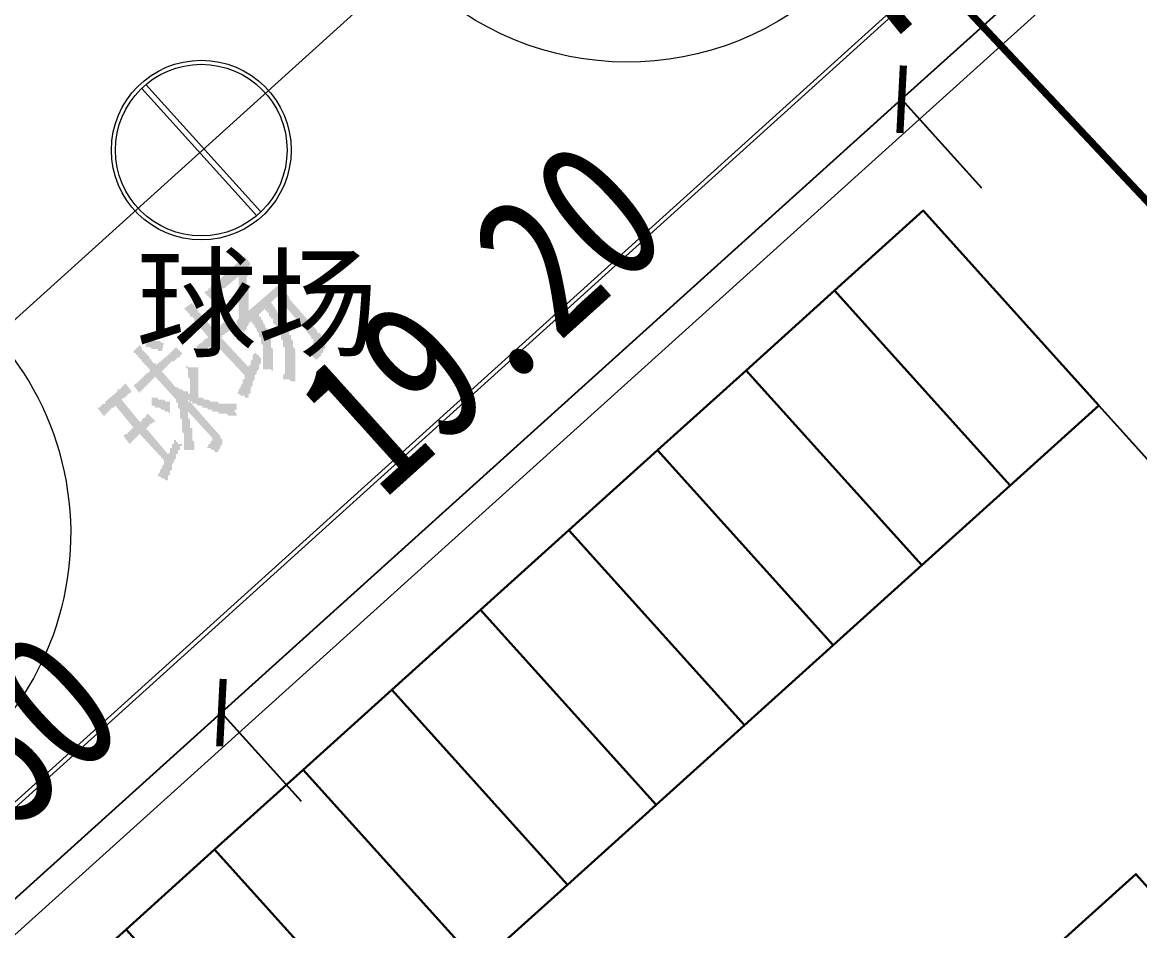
# Model space of a CAD drawing. Header units: millimetres. Extents: x 827 to 546581, y 88 to 2717140.
# Drawn here: x 545300.54 to 545323.97, y 2716770.44 to 2716789.48 of the extents above; entities that cross this region are included whole.
import ezdxf

# ---------------------------------------------------------------- set-up
doc = ezdxf.new("R2010")
doc.units = ezdxf.units.MM
doc.header["$MEASUREMENT"] = 0
doc.header["$PDMODE"] = 35
doc.header["$PDSIZE"] = 0.4
doc.linetypes.add('CONTINOUS', pattern=[0])
doc.linetypes.add('X5', pattern=[3, 2, -1])
doc.layers.get('0').update_dxf_attribs({"linetype": 'CONTINUOUS'})
doc.layers.get('Defpoints').update_dxf_attribs({"linetype": 'CONTINUOUS'})
for name, color, linetype in [('0-道路', 4, 'CONTINUOUS'), ('PDF_PUB_TEXT', 7, 'CONTINUOUS'), ('PDF_体育设施', 7, 'CONTINUOUS'), ('PUB_DIM', 3, 'CONTINUOUS'), ('PUB_TEXT', 7, 'CONTINUOUS')]:
    doc.layers.add(name, color=color, linetype=linetype)
doc.layers.add('00地块边界', color=212, linetype='CONTINOUS', lineweight=25)
doc.layers.add('TC', color=7, linetype='CONTINUOUS', lineweight=30)
doc.styles.add('-宋体_T3_T3', font='', dxfattribs={"width": 0.8})
doc.styles.add('宋体', font='')
doc.styles.get('-宋体_T3_T3').set_extended_font_data('SimSun')
doc.styles.get('宋体').set_extended_font_data('SimSun')
doc.dimstyles.new('_TCH_ARCH&&1', dxfattribs={"dimtxt": 3.037975, "dimasz": 1, "dimexe": 2.5, "dimexo": 3, "dimgap": 1, "dimtad": 1, "dimzin": 0, "dimdsep": 46, "dimtxsty": '-宋体_T3_T3', "dimblk": 'ARCHTICK', "dimcen": 0.09, "dimclrt": 7, "dimazin": 2, "dimtfac": 1, "dimtix": 1, "dimtmove": 2, "dimatfit": 3, "dimfxl": 1, "dimtolj": 1, "dimtzin": 0, "dimarcsym": 0})

# ---------------------------------------------------------------- blocks, each defined once
blk = doc.blocks.new('_ArchTick')
at = {"color": 0, "linetype": 'ByBlock', "const_width": 0.15}
blk.add_lwpolyline([(-0.5, -0.5), (0.5, 0.5)], dxfattribs=at)
blk = doc.blocks.new('*D344')
at = {"layer": 'Defpoints', "color": 0, "transparency": 16777216}
for p in [(545322.295, 2716795.033), (545324.371, 2716792.73), (545316.903, 2716790.173)]:
    blk.add_point(p, dxfattribs=at)
at = {"layer": 'PUB_DIM', "color": 0, "lineweight": -2, "transparency": 16777216}
for p, q in [((545324.371, 2716792.73), (545325.114, 2716793.4)), ((545324.304, 2716792.805), (545326.045, 2716790.873)), ((545318.979, 2716787.869), (545324.371, 2716792.73)), ((545318.912, 2716787.944), (545320.653, 2716786.013)), ((545318.979, 2716787.869), (545318.236, 2716787.2))]:
    blk.add_line(p, q, dxfattribs=at)
for p, rotation in [((545324.371, 2716792.73), 222.0320789532951), ((545318.979, 2716787.869), 42.03207895329508)]:
    blk.add_blockref('_ArchTick', p, dxfattribs=dict(at, rotation=rotation))
at = {"layer": 'PUB_DIM', "color": 7, "transparency": 16777216, "insert": (545319.989, 2716792.171), "char_height": 3.038, "attachment_point": 5, "rotation": 42.0321, "style": '-宋体_T3_T3'}
blk.add_mtext('\\A1;7.26', dxfattribs=at)
blk = doc.blocks.new('cw')
at = {"layer": 'TC'}
blk.add_lwpolyline([(0, -5.5), (2.5, -5.5), (2.5, 0), (0, 0)], close=True, dxfattribs=at)
blk = doc.blocks.new('*U404')
at = {"layer": 'TC', "rotation": 132.032068387848}
blk.add_blockref('cw', (-1.206, -2.77), dxfattribs=at)
blk = doc.blocks.new('*U405')
at = {"layer": '0-道路', "color": 0, "linetype": 'ByBlock', "lineweight": -2, "transparency": 16777216}
for p in [(-15.065, 16.712), (-13.391, 14.855), (-11.717, 12.998), (-10.043, 11.142), (-8.369, 9.285), (-6.695, 7.428), (-5.022, 5.571), (-3.348, 3.714), (-1.674, 1.857), (0, 0)]:
    blk.add_blockref('*U404', p, dxfattribs=at)
blk = doc.blocks.new('*U432')
at = {"layer": 'TC', "rotation": 132.032068387848}
blk.add_blockref('cw', (-1.206, -2.77), dxfattribs=at)
blk = doc.blocks.new('*U433')
at = {"layer": '0-道路', "color": 0, "linetype": 'ByBlock', "lineweight": -2, "transparency": 16777216}
for p in [(-10.043, 11.142), (-8.369, 9.285), (-6.695, 7.428), (-5.022, 5.571), (-3.348, 3.714), (-1.674, 1.857), (0, 0)]:
    blk.add_blockref('*U432', p, dxfattribs=at)

msp = doc.modelspace()

# ---------------------------------------------------------------- hatches: boundary and pattern name
at = {"linetype": 'Continuous'}
h = msp.add_hatch(dxfattribs=at)
h.set_pattern_fill('ANSI31', color=252, scale=2, angle=50, style=0)
h.set_pattern_definition([(95, (0, 0), (-3.1629181664, -0.2767194832), [])])
edge = h.paths.add_edge_path()
edge.add_arc((545178.354, 2716562.7), 8.996, 42.3744, 75.24)
edge.add_line((545180.646, 2716571.4), (545252.497, 2716636.557))
edge.add_line((545252.497, 2716636.557), (545073.778, 2716474.546))
edge.add_line((545073.778, 2716474.546), (545084.575, 2716462.329))
edge.add_line((545084.575, 2716462.329), (545091.09, 2716455.458))
edge.add_line((545091.09, 2716455.458), (545200.77, 2716553.544))
edge.add_line((545200.77, 2716553.544), (545198.565, 2716555.676))
edge.add_line((545198.565, 2716555.676), (545185, 2716568.763))
edge = h.paths.add_edge_path()
edge.add_line((545313.878, 2716819.145), (545306.413, 2716812.416))
edge.add_line((545306.413, 2716812.416), (545306.72, 2716811.999))
edge.add_arc((545340.565, 2716836.868), 42, 216.3081, 223.2234)
edge.add_line((545309.96, 2716808.105), (545366.146, 2716748.321))
edge.add_line((545366.146, 2716748.321), (545358.755, 2716740.594))
edge.add_line((545358.755, 2716740.594), (545197.862, 2716587.034))
edge.add_arc((545206.433, 2716589.324), 8.872, 194.9594, 222.8028)
edge.add_line((545199.924, 2716583.296), (545215.944, 2716567.801))
edge.add_line((545215.944, 2716567.801), (545376.082, 2716720.455))
edge.add_arc((545360.902, 2716736.379), 22, 313.6294, 403.2234)
edge.add_line((545376.933, 2716751.446), (545317.247, 2716814.953))
edge.add_arc((545340.565, 2716836.868), 32, 216.3081, 223.2234, ccw=False)
edge.add_line((545314.778, 2716817.92), (545313.878, 2716819.145))
edge = h.paths.add_edge_path()
edge.add_line((545303.8, 2716831.607), (545304.354, 2716832.107))
edge.add_line((545304.354, 2716832.107), (545291.763, 2716849.243))
edge.add_arc((545282.092, 2716842.137), 12, 36.3081, 43.2234)
edge.add_line((545290.837, 2716850.355), (545278.651, 2716863.321))
edge.add_arc((545003.599, 2716604.818), 377.462, 43.22335, 43.5383)
edge.add_arc((545291.725, 2716878.605), 20, 187.0494, 223.5383, ccw=False)
edge.add_line((545271.876, 2716876.151), (545267.793, 2716892.289))
edge.add_line((545267.793, 2716892.289), (545261.227, 2716898.226))
edge.add_arc((545003.599, 2716604.818), 390.462, 48.71502, 55.35974)
edge.add_line((545225.546, 2716926.066), (545219.121, 2716930.053))
edge.add_line((545219.121, 2716930.053), (545216.264, 2716931.69))
edge.add_line((545216.264, 2716931.69), (545213.507, 2716933.806))
edge.add_line((545213.507, 2716933.806), (545211.45, 2716935.361))
edge.add_arc((545003.599, 2716604.818), 390.462, 57.83763, 61.12003)
edge.add_line((545192.183, 2716946.72), (545182.309, 2716950.352))
edge.add_line((545182.309, 2716950.352), (545165.281, 2716959.467))
edge.add_line((545165.281, 2716959.467), (545164.297, 2716960.025))
edge.add_line((545164.297, 2716960.025), (545155.514, 2716953.63))
edge.add_arc((545003.596, 2716604.816), 380.46, 47.49218, 66.46561, ccw=False)
edge.add_line((545260.67, 2716885.286), (545261.951, 2716874.924))
edge.add_arc((545291.725, 2716878.605), 30, 187.0494, 223.5383)
edge.add_arc((545003.599, 2716604.818), 367.462, 43.22335, 43.5383, ccw=False)
edge.add_line((545271.365, 2716856.472), (545283.55, 2716843.507))
edge.add_arc((545282.092, 2716842.137), 2, 36.3081, 43.2234, ccw=False)
edge.add_line((545283.704, 2716843.321), (545294.533, 2716828.583))
edge.add_arc((545295.765, 2716840.52), 12, 264.109, 312.0321)
h = msp.add_hatch(dxfattribs=at)
h.set_pattern_fill('水', color=252, scale=2, style=0)
h.set_pattern_definition([(0, (0, 0), (4, 4), [1.6, -6.4]), (45, (3.2, 0.8), (9e-16, 8), [2.262736, -3.394112, 2.262744, -3.394116496]), (135, (6.4, 0.8), (-8, 9e-16), [2.262736, -3.394112, 2.262744, -3.394116496]), (26.5650512, (1.6, 0), (7.999999998, 7e-09), [1.7888, -16.099743816]), (26.5650512, (5.6, 4), (7.999999998, 7e-09), [1.7888, -16.099743816]), (333.4349488, (6.4, 0.8), (7.999999998, -7e-09), [1.7888, -16.099743816]), (333.4349488, (2.4, 4.8), (7.999999998, -7e-09), [1.7888, -16.099743816])])
h.paths.add_polyline_path([(545200.77, 2716553.544), (545091.09, 2716455.458), (545095.221, 2716451.102), (545205.094, 2716549.362)])
edge = h.paths.add_edge_path()
edge.add_line((545304.354, 2716832.107), (545308.833, 2716836.144))
edge.add_line((545308.833, 2716836.144), (545296.598, 2716852.795))
edge.add_arc((545282.092, 2716842.137), 18, 36.3081, 43.2234)
edge.add_line((545295.209, 2716854.464), (545283.024, 2716867.43))
edge.add_arc((545003.599, 2716604.818), 383.462, 43.22335, 43.5383)
edge.add_arc((545291.725, 2716878.605), 14, 185.6514, 223.5383, ccw=False)
edge.add_line((545277.793, 2716877.227), (545275.915, 2716884.647))
edge.add_arc((545003.599, 2716604.818), 390.462, 45.77953, 47.03952)
edge.add_line((545269.696, 2716890.567), (545267.793, 2716892.289))
edge.add_line((545267.793, 2716892.289), (545271.876, 2716876.151))
edge.add_arc((545291.725, 2716878.605), 20, 187.0494, 223.5383)
edge.add_arc((545003.599, 2716604.818), 377.462, 43.22335, 43.5383, ccw=False)
edge.add_line((545278.651, 2716863.321), (545291.333, 2716849.827))
edge.add_line((545291.333, 2716849.827), (545304.354, 2716832.107))
edge = h.paths.add_edge_path()
edge.add_line((545318.357, 2716823.182), (545313.878, 2716819.145))
edge.add_line((545313.878, 2716819.145), (545314.778, 2716817.92))
edge.add_arc((545340.565, 2716836.868), 32, 216.3081, 223.2234)
edge.add_line((545317.247, 2716814.953), (545376.933, 2716751.446))
edge.add_arc((545360.902, 2716736.379), 22, -46.3706, 43.2234, ccw=False)
edge.add_line((545376.082, 2716720.455), (545215.944, 2716567.801))
edge.add_line((545215.944, 2716567.801), (545220.261, 2716563.627))
edge.add_line((545220.261, 2716563.627), (545380.222, 2716716.112))
edge.add_arc((545360.902, 2716736.379), 28, 313.6294, 403.2234)
edge.add_line((545381.305, 2716755.555), (545321.619, 2716819.062))
edge.add_arc((545340.565, 2716836.868), 26, 216.3081, 223.2234, ccw=False)
edge.add_line((545319.613, 2716821.473), (545318.357, 2716823.182))
h = msp.add_hatch(dxfattribs=at)
h.set_pattern_fill('ANSI31', color=252, scale=2, angle=50, style=0)
h.set_pattern_definition([(95, (542674, 2716314), (-3.162918, -0.2767195), [])])
edge = h.paths.add_edge_path()
edge.add_line((545206.417, 2716548.082), (545205.107, 2716549.35))
edge.add_line((545205.107, 2716549.35), (545095.221, 2716451.102))
edge.add_line((545095.221, 2716451.102), (545097.974, 2716448.198))
edge.add_line((545097.974, 2716448.198), (545100.404, 2716445.636))
edge.add_arc((544376.492, 2717313.312), 1130.005, 309.838612, 310.567105)
edge.add_line((545111.377, 2716454.91), (545135.954, 2716476.575))
edge.add_line((545135.954, 2716476.575), (545154.761, 2716494.051))
edge.add_line((545154.761, 2716494.051), (545208.583, 2716542.932))
edge.add_line((545208.583, 2716542.932), (545206.89, 2716547.618))
edge.add_line((545206.89, 2716547.618), (545206.417, 2716548.082))
edge = h.paths.add_edge_path()
edge.add_line((545318.955, 2716823.721), (545318.357, 2716823.182))
edge.add_line((545318.357, 2716823.182), (545319.613, 2716821.473))
edge.add_arc((545340.565, 2716836.868), 26, 216.3081, 223.2234)
edge.add_line((545321.619, 2716819.062), (545381.305, 2716755.555))
edge.add_arc((545360.902, 2716736.379), 28, -46.3706, 43.2234, ccw=False)
edge.add_line((545380.222, 2716716.112), (545220.261, 2716563.627))
edge.add_arc((545229.259, 2716570.202), 11.145, 216.1579, 256.1207)
edge.add_line((545226.586, 2716559.383), (545291.618, 2716618.807))
edge.add_line((545291.618, 2716618.807), (545319.243, 2716648.79))
edge.add_line((545319.243, 2716648.79), (545393.065, 2716716.246))
edge.add_line((545393.065, 2716716.246), (545394.419, 2716751.823))
edge.add_line((545394.419, 2716751.823), (545325.934, 2716824.692))
edge.add_line((545325.934, 2716824.692), (545324.562, 2716826.56))
edge.add_arc((545326.99, 2716814.808), 12, 101.6728, 132.0321)
edge = h.paths.add_edge_path()
edge.add_arc((545302.438, 2716846.535), 12, 312.0321, 336.3079)
edge.add_line((545313.427, 2716841.714), (545307.907, 2716849.226))
edge.add_line((545307.907, 2716849.226), (545297.702, 2716861.047))
edge.add_line((545297.702, 2716861.047), (545281.537, 2716879.064))
edge.add_arc((545003.599, 2716604.818), 390.462, 44.61683, 45.77953)
edge.add_line((545275.915, 2716884.647), (545277.793, 2716877.227))
edge.add_arc((545291.725, 2716878.605), 14, 185.6514, 223.5383)
edge.add_arc((545003.599, 2716604.818), 383.462, 43.22335, 43.5383, ccw=False)
edge.add_line((545283.024, 2716867.43), (545295.209, 2716854.464))
edge.add_arc((545282.092, 2716842.137), 18, 36.3081, 43.2234, ccw=False)
edge.add_line((545296.598, 2716852.795), (545308.833, 2716836.144))
edge.add_line((545308.833, 2716836.144), (545310.473, 2716837.622))
at = {"layer": 'PDF_PUB_TEXT', "transparency": 33554559}
h = msp.add_hatch(color=256, dxfattribs=at)
h.paths.add_polyline_path([(545305.205, 2716784.581), (545305.332, 2716784.412), (545305.332, 2716784.412), (545305.332, 2716784.412), (545305.29, 2716784.369), (545305.29, 2716784.369), (545305.29, 2716784.327), (545305.29, 2716784.327), (545305.29, 2716784.285), (545305.29, 2716784.242), (545305.29, 2716784.242), (545305.29, 2716784.2), (545305.29, 2716784.158), (545305.248, 2716784.158), (545305.248, 2716784.115), (545305.248, 2716784.073), (545305.248, 2716784.073), (545305.248, 2716784.031), (545305.248, 2716784.031), (545305.248, 2716783.988), (545305.29, 2716783.988), (545305.29, 2716783.946), (545305.29, 2716783.946), (545305.29, 2716783.904), (545305.29, 2716783.861), (545305.29, 2716783.861), (545305.29, 2716783.819), (545305.29, 2716783.819), (545305.29, 2716783.777), (545305.29, 2716783.734), (545305.29, 2716783.734), (545305.29, 2716783.692), (545305.29, 2716783.65), (545305.29, 2716783.607), (545305.29, 2716783.607), (545305.29, 2716783.565), (545305.29, 2716783.523), (545305.29, 2716783.48), (545305.29, 2716783.48), (545305.29, 2716783.438), (545305.925, 2716783.988), (545305.925, 2716783.988), (545305.925, 2716783.988), (545305.967, 2716783.946), (545305.967, 2716783.946), (545305.967, 2716783.904), (545306.01, 2716783.904), (545306.01, 2716783.861), (545306.052, 2716783.861), (545306.052, 2716783.819), (545306.094, 2716783.777), (545306.094, 2716783.777), (545306.137, 2716783.734), (545306.137, 2716783.692), (545306.729, 2716783.015), (545306.729, 2716782.972), (545306.772, 2716782.972), (545306.814, 2716782.93), (545306.814, 2716782.888), (545306.814, 2716782.888), (545306.856, 2716782.845), (545306.856, 2716782.803), (545306.856, 2716782.803), (545306.899, 2716782.761), (545306.899, 2716782.761), (545306.899, 2716782.718), (545306.899, 2716782.718), (545306.899, 2716782.718), (545306.899, 2716782.676), (545306.899, 2716782.676), (545306.899, 2716782.634), (545306.899, 2716782.634), (545306.856, 2716782.634), (545306.856, 2716782.591), (545306.856, 2716782.591), (545306.856, 2716782.549), (545306.814, 2716782.549), (545306.814, 2716782.507), (545306.814, 2716782.507), (545306.772, 2716782.464), (545306.772, 2716782.464), (545306.729, 2716782.422), (545306.729, 2716782.422), (545306.687, 2716782.422), (545306.687, 2716782.422), (545306.645, 2716782.464), (545306.645, 2716782.464), (545306.602, 2716782.507), (545306.56, 2716782.507), (545306.56, 2716782.507), (545306.518, 2716782.549), (545306.518, 2716782.549), (545306.475, 2716782.549), (545306.475, 2716782.549), (545306.518, 2716782.591), (545306.518, 2716782.591), (545306.56, 2716782.634), (545306.56, 2716782.634), (545306.602, 2716782.634), (545306.602, 2716782.676), (545306.602, 2716782.676), (545306.645, 2716782.718), (545306.645, 2716782.718), (545306.645, 2716782.718), (545306.645, 2716782.718), (545306.645, 2716782.761), (545306.645, 2716782.761), (545306.645, 2716782.803), (545306.645, 2716782.845), (545306.602, 2716782.845), (545306.602, 2716782.888), (545306.602, 2716782.888), (545305.883, 2716783.734), (545305.756, 2716783.607), (545305.798, 2716783.565), (545305.798, 2716783.523), (545305.84, 2716783.523), (545305.84, 2716783.48), (545305.883, 2716783.438), (545305.883, 2716783.438), (545305.883, 2716783.396), (545305.925, 2716783.396), (545305.925, 2716783.353), (545305.967, 2716783.311), (545305.967, 2716783.311), (545305.967, 2716783.269), (545306.01, 2716783.269), (545306.01, 2716783.226), (545306.01, 2716783.184), (545306.052, 2716783.184), (545306.052, 2716783.142), (545306.052, 2716783.142), (545306.052, 2716783.099), (545306.094, 2716783.099), (545306.094, 2716783.099), (545306.094, 2716783.057), (545306.094, 2716783.015), (545306.137, 2716783.015), (545306.137, 2716782.972), (545306.137, 2716782.93), (545306.179, 2716782.93), (545306.179, 2716782.888), (545306.179, 2716782.845), (545306.179, 2716782.845), (545306.221, 2716782.803), (545306.221, 2716782.761), (545306.221, 2716782.761), (545306.221, 2716782.718), (545306.221, 2716782.718), (545306.221, 2716782.676), (545306.264, 2716782.634), (545306.264, 2716782.634), (545306.264, 2716782.591), (545306.264, 2716782.549), (545306.264, 2716782.549), (545306.264, 2716782.507), (545306.264, 2716782.464), (545306.264, 2716782.464), (545306.264, 2716782.422), (545306.264, 2716782.422), (545306.264, 2716782.38), (545306.264, 2716782.337), (545306.264, 2716782.337), (545306.264, 2716782.337), (545306.264, 2716782.295), (545306.264, 2716782.295), (545306.264, 2716782.253), (545306.264, 2716782.21), (545306.264, 2716782.21), (545306.264, 2716782.168), (545306.264, 2716782.168), (545306.264, 2716782.126), (545306.264, 2716782.083), (545306.264, 2716782.083), (545306.264, 2716782.041), (545306.264, 2716781.999), (545306.264, 2716781.999), (545306.264, 2716781.956), (545306.264, 2716781.956), (545306.221, 2716781.956), (545306.179, 2716781.956), (545306.179, 2716781.956), (545306.137, 2716781.999), (545306.094, 2716781.999), (545306.094, 2716781.999), (545306.052, 2716781.999), (545306.052, 2716781.999), (545306.01, 2716781.999), (545306.01, 2716782.041), (545306.01, 2716782.041), (545306.01, 2716782.083), (545306.052, 2716782.126), (545306.052, 2716782.126), (545306.052, 2716782.168), (545306.052, 2716782.168), (545306.052, 2716782.21), (545306.052, 2716782.253), (545306.052, 2716782.253), (545306.052, 2716782.295), (545306.052, 2716782.295), (545306.052, 2716782.337), (545306.052, 2716782.38), (545306.052, 2716782.38), (545306.052, 2716782.422), (545306.052, 2716782.422), (545306.052, 2716782.464), (545306.052, 2716782.507), (545306.052, 2716782.507), (545306.052, 2716782.549), (545306.052, 2716782.591), (545306.052, 2716782.591), (545306.052, 2716782.634), (545306.052, 2716782.676), (545306.01, 2716782.676), (545306.01, 2716782.718), (545306.01, 2716782.761), (545306.01, 2716782.761), (545306.01, 2716782.761), (545306.01, 2716782.803), (545305.967, 2716782.845), (545305.967, 2716782.845), (545305.967, 2716782.888), (545305.967, 2716782.93), (545305.925, 2716782.93), (545305.925, 2716782.972), (545305.925, 2716782.972), (545305.925, 2716783.015), (545305.883, 2716783.057), (545305.883, 2716783.057), (545305.883, 2716783.099), (545305.84, 2716783.142), (545305.84, 2716783.142), (545305.84, 2716783.142), (545305.798, 2716783.184), (545305.798, 2716783.226), (545305.798, 2716783.269), (545305.756, 2716783.269), (545305.756, 2716783.311), (545305.713, 2716783.311), (545305.713, 2716783.353), (545305.713, 2716783.396), (545305.671, 2716783.396), (545305.671, 2716783.438), (545305.629, 2716783.438), (545305.629, 2716783.48), (545305.629, 2716783.48), (545305.502, 2716783.353), (545305.502, 2716783.311), (545305.544, 2716783.311), (545305.544, 2716783.269), (545305.544, 2716783.269), (545305.586, 2716783.226), (545305.586, 2716783.184), (545305.586, 2716783.184), (545305.629, 2716783.142), (545305.629, 2716783.099), (545305.629, 2716783.099), (545305.671, 2716783.057), (545305.671, 2716783.057), (545305.671, 2716783.015), (545305.671, 2716783.015), (545305.671, 2716782.972), (545305.713, 2716782.972), (545305.713, 2716782.93), (545305.713, 2716782.888), (545305.713, 2716782.888), (545305.756, 2716782.845), (545305.756, 2716782.803), (545305.756, 2716782.803), (545305.756, 2716782.761), (545305.756, 2716782.718), (545305.756, 2716782.718), (545305.756, 2716782.676), (545305.798, 2716782.634), (545305.798, 2716782.634), (545305.798, 2716782.634), (545305.798, 2716782.591), (545305.798, 2716782.549), (545305.798, 2716782.549), (545305.798, 2716782.507), (545305.798, 2716782.464), (545305.798, 2716782.464), (545305.798, 2716782.422), (545305.798, 2716782.422), (545305.798, 2716782.38), (545305.798, 2716782.337), (545305.798, 2716782.337), (545305.798, 2716782.295), (545305.798, 2716782.253), (545305.798, 2716782.253), (545305.798, 2716782.21), (545305.798, 2716782.168), (545305.756, 2716782.21), (545305.756, 2716782.21), (545305.713, 2716782.21), (545305.713, 2716782.21), (545305.671, 2716782.21), (545305.629, 2716782.21), (545305.629, 2716782.21), (545305.586, 2716782.21), (545305.586, 2716782.21), (545305.586, 2716782.253), (545305.586, 2716782.295), (545305.586, 2716782.295), (545305.586, 2716782.337), (545305.586, 2716782.337), (545305.586, 2716782.38), (545305.586, 2716782.422), (545305.586, 2716782.422), (545305.586, 2716782.464), (545305.586, 2716782.507), (545305.586, 2716782.507), (545305.586, 2716782.549), (545305.586, 2716782.549), (545305.586, 2716782.591), (545305.586, 2716782.634), (545305.586, 2716782.634), (545305.586, 2716782.676), (545305.586, 2716782.718), (545305.586, 2716782.718), (545305.544, 2716782.761), (545305.544, 2716782.761), (545305.544, 2716782.803), (545305.544, 2716782.845), (545305.544, 2716782.888), (545305.502, 2716782.888), (545305.502, 2716782.93), (545305.502, 2716782.972), (545305.502, 2716782.972), (545305.459, 2716783.015), (545305.459, 2716783.057), (545305.459, 2716783.057), (545305.417, 2716783.099), (545305.417, 2716783.099), (545305.417, 2716783.142), (545305.375, 2716783.142), (545305.375, 2716783.184), (545305.375, 2716783.184), (545305.332, 2716783.226), (545305.332, 2716783.184), (545305.29, 2716783.184), (545305.29, 2716783.142), (545305.29, 2716783.142), (545305.248, 2716783.099), (545305.248, 2716783.099), (545305.248, 2716783.099), (545305.248, 2716783.057), (545305.248, 2716783.057), (545305.205, 2716783.015), (545305.205, 2716783.015), (545305.205, 2716782.972), (545305.163, 2716783.015), (545305.163, 2716783.015), (545305.121, 2716783.057), (545305.078, 2716783.057), (545305.078, 2716783.099), (545305.036, 2716783.099), (545305.036, 2716783.099), (545304.994, 2716783.142), (545304.994, 2716783.142), (545304.994, 2716783.142), (545305.036, 2716783.142), (545305.036, 2716783.184), (545305.036, 2716783.184), (545305.036, 2716783.226), (545305.036, 2716783.226), (545305.078, 2716783.269), (545305.078, 2716783.269), (545305.078, 2716783.311), (545305.078, 2716783.311), (545305.078, 2716783.353), (545305.078, 2716783.353), (545305.078, 2716783.396), (545305.078, 2716783.438), (545305.078, 2716783.48), (545305.078, 2716783.48), (545305.078, 2716783.523), (545305.078, 2716783.565), (545305.078, 2716783.565), (545305.078, 2716783.607), (545305.078, 2716783.65), (545305.078, 2716783.65), (545305.078, 2716783.692), (545305.078, 2716783.734), (545305.078, 2716783.734), (545305.078, 2716783.777), (545305.078, 2716783.819), (545305.078, 2716783.819), (545305.078, 2716783.861), (545305.078, 2716783.904), (545305.078, 2716783.904), (545305.078, 2716783.946), (545305.078, 2716783.988), (545305.078, 2716783.988), (545305.078, 2716784.031), (545305.078, 2716784.073), (545305.078, 2716784.073), (545305.078, 2716784.115), (545305.078, 2716784.115), (545305.078, 2716784.158), (545305.078, 2716784.158), (545304.824, 2716783.946), (545304.782, 2716783.904), (545304.782, 2716783.904), (545304.74, 2716783.904), (545304.74, 2716783.861), (545304.697, 2716783.861), (545304.697, 2716783.819), (545304.655, 2716783.819), (545304.655, 2716783.819), (545304.655, 2716783.777), (545304.613, 2716783.777), (545304.613, 2716783.734), (545304.57, 2716783.734), (545304.57, 2716783.734), (545304.57, 2716783.692), (545304.528, 2716783.692), (545304.528, 2716783.65), (545304.359, 2716783.819), (545304.401, 2716783.861), (545304.401, 2716783.861), (545304.443, 2716783.861), (545304.443, 2716783.904), (545304.443, 2716783.904), (545304.486, 2716783.904), (545304.486, 2716783.946), (545304.528, 2716783.946), (545304.528, 2716783.988), (545304.57, 2716783.988), (545304.57, 2716783.988), (545304.613, 2716784.031), (545304.613, 2716784.031), (545304.613, 2716784.031), (545304.655, 2716784.073), (545304.655, 2716784.073)], flags=0)
h.paths.add_polyline_path([(545304.147, 2716783.226), (545304.147, 2716783.269), (545304.147, 2716783.269), (545304.105, 2716783.311), (545304.105, 2716783.311), (545304.062, 2716783.311), (545304.062, 2716783.353), (545304.02, 2716783.396), (545304.02, 2716783.396), (545303.978, 2716783.438), (545303.978, 2716783.438), (545303.935, 2716783.48), (545304.105, 2716783.607), (545304.105, 2716783.565), (545304.147, 2716783.565), (545304.147, 2716783.523), (545304.189, 2716783.48), (545304.189, 2716783.48), (545304.232, 2716783.438), (545304.232, 2716783.438), (545304.232, 2716783.396), (545304.274, 2716783.396), (545304.274, 2716783.353), (545304.316, 2716783.353), (545304.57, 2716783.015), (545304.613, 2716783.057), (545304.613, 2716783.057), (545304.655, 2716783.057), (545304.655, 2716783.099), (545304.697, 2716783.099), (545304.697, 2716783.142), (545304.697, 2716783.142), (545304.74, 2716783.142), (545304.74, 2716783.184), (545304.782, 2716783.184), (545304.782, 2716783.226), (545304.782, 2716783.226), (545304.782, 2716783.226), (545304.951, 2716783.057), (545304.909, 2716783.057), (545304.909, 2716783.057), (545304.867, 2716783.015), (545304.867, 2716783.015), (545304.824, 2716782.972), (545304.824, 2716782.972), (545304.782, 2716782.972), (545304.782, 2716782.93), (545304.782, 2716782.93), (545304.74, 2716782.93), (545304.74, 2716782.888), (545304.74, 2716782.888), (545304.697, 2716782.888), (545305.29, 2716782.253), (545305.29, 2716782.253), (545305.29, 2716782.295), (545305.332, 2716782.295), (545305.332, 2716782.337), (545305.332, 2716782.337), (545305.332, 2716782.38), (545305.332, 2716782.38), (545305.375, 2716782.422), (545305.375, 2716782.422), (545305.375, 2716782.464), (545305.375, 2716782.507), (545305.375, 2716782.507), (545305.417, 2716782.549), (545305.417, 2716782.591), (545305.417, 2716782.549), (545305.459, 2716782.549), (545305.459, 2716782.507), (545305.502, 2716782.507), (545305.502, 2716782.464), (545305.544, 2716782.464), (545305.544, 2716782.422), (545305.586, 2716782.422), (545305.544, 2716782.422), (545305.544, 2716782.38), (545305.544, 2716782.38), (545305.544, 2716782.337), (545305.544, 2716782.337), (545305.502, 2716782.295), (545305.502, 2716782.295), (545305.502, 2716782.253), (545305.502, 2716782.21), (545305.502, 2716782.21), (545305.459, 2716782.168), (545305.459, 2716782.168), (545305.459, 2716782.126), (545305.459, 2716782.126), (545305.417, 2716782.083), (545305.417, 2716782.041), (545305.417, 2716782.041), (545305.417, 2716781.999), (545305.417, 2716781.999), (545305.375, 2716781.956), (545305.375, 2716781.956), (545305.375, 2716781.914), (545305.375, 2716781.872), (545305.375, 2716781.872), (545305.332, 2716781.829), (545305.332, 2716781.829), (545305.332, 2716781.787), (545305.332, 2716781.745), (545305.332, 2716781.745), (545305.332, 2716781.702), (545305.29, 2716781.702), (545305.29, 2716781.66), (545305.29, 2716781.66), (545305.29, 2716781.618), (545305.29, 2716781.618), (545305.29, 2716781.618), (545305.248, 2716781.618), (545305.248, 2716781.618), (545305.205, 2716781.618), (545305.205, 2716781.66), (545305.163, 2716781.66), (545305.121, 2716781.66), (545305.121, 2716781.66), (545305.078, 2716781.702), (545305.036, 2716781.702), (545305.036, 2716781.702), (545305.036, 2716781.702), (545305.078, 2716781.745), (545305.078, 2716781.745), (545305.078, 2716781.787), (545305.078, 2716781.787), (545305.121, 2716781.829), (545305.121, 2716781.829), (545305.121, 2716781.872), (545305.121, 2716781.872), (545305.163, 2716781.914), (545305.163, 2716781.914), (545305.163, 2716781.956), (545305.163, 2716781.999), (545305.205, 2716781.999), (545305.205, 2716782.041), (545305.205, 2716782.041), (545305.205, 2716782.083), (545304.57, 2716782.761), (545304.57, 2716782.761), (545304.528, 2716782.718), (545304.528, 2716782.718), (545304.486, 2716782.676), (545304.486, 2716782.676), (545304.443, 2716782.676), (545304.443, 2716782.634), (545304.443, 2716782.634), (545304.401, 2716782.591), (545304.401, 2716782.591), (545304.401, 2716782.591), (545304.359, 2716782.549), (545304.359, 2716782.549), (545304.359, 2716782.549), (545304.189, 2716782.676), (545304.232, 2716782.718), (545304.232, 2716782.718), (545304.274, 2716782.761), (545304.274, 2716782.761), (545304.316, 2716782.761), (545304.316, 2716782.803), (545304.316, 2716782.803), (545304.359, 2716782.803), (545304.359, 2716782.845), (545304.401, 2716782.845), (545304.401, 2716782.845), (545304.443, 2716782.888), (545304.443, 2716782.888), (545304.443, 2716782.888)], flags=0)
h = msp.add_hatch(color=256, dxfattribs=at)
h.paths.add_polyline_path([(545304.232, 2716782.253), (545304.232, 2716782.253), (545304.232, 2716782.21), (545304.232, 2716782.21), (545304.232, 2716782.168), (545304.232, 2716782.126), (545304.232, 2716782.126), (545304.232, 2716782.083), (545304.232, 2716782.041), (545304.232, 2716781.999), (545304.232, 2716781.999), (545304.232, 2716781.999), (545304.232, 2716781.956), (545304.232, 2716781.914), (545304.232, 2716781.914), (545304.232, 2716781.872), (545304.232, 2716781.872), (545304.232, 2716781.829), (545304.232, 2716781.787), (545304.232, 2716781.787), (545304.232, 2716781.745), (545304.232, 2716781.702), (545304.232, 2716781.702), (545304.232, 2716781.66), (545304.232, 2716781.618), (545304.232, 2716781.618), (545304.274, 2716781.618), (545304.316, 2716781.618), (545304.359, 2716781.575), (545304.401, 2716781.575), (545304.401, 2716781.575), (545304.443, 2716781.575), (545304.486, 2716781.533), (545304.528, 2716781.533), (545304.528, 2716781.533), (545304.57, 2716781.533), (545304.613, 2716781.533), (545304.655, 2716781.533), (545304.655, 2716781.491), (545304.697, 2716781.491), (545304.697, 2716781.491), (545304.74, 2716781.491), (545304.782, 2716781.491), (545304.782, 2716781.491), (545304.824, 2716781.491), (545304.824, 2716781.491), (545304.867, 2716781.491), (545304.909, 2716781.491), (545304.909, 2716781.491), (545304.951, 2716781.491), (545304.951, 2716781.491), (545304.951, 2716781.491), (545304.994, 2716781.491), (545304.994, 2716781.491), (545305.036, 2716781.491), (545305.036, 2716781.491), (545305.036, 2716781.448), (545305.036, 2716781.448), (545305.036, 2716781.406), (545305.036, 2716781.364), (545304.994, 2716781.364), (545304.994, 2716781.321), (545304.994, 2716781.321), (545305.036, 2716781.279), (545305.036, 2716781.237), (545305.036, 2716781.237), (545304.994, 2716781.237), (545304.994, 2716781.237), (545304.951, 2716781.237), (545304.909, 2716781.237), (545304.909, 2716781.237), (545304.867, 2716781.237), (545304.867, 2716781.237), (545304.824, 2716781.279), (545304.782, 2716781.279), (545304.782, 2716781.279), (545304.74, 2716781.279), (545304.74, 2716781.279), (545304.697, 2716781.279), (545304.655, 2716781.279), (545304.655, 2716781.321), (545304.613, 2716781.321), (545304.613, 2716781.321), (545304.57, 2716781.321), (545304.528, 2716781.321), (545304.528, 2716781.364), (545304.486, 2716781.364), (545304.443, 2716781.364), (545304.443, 2716781.364), (545304.401, 2716781.406), (545304.401, 2716781.406), (545304.359, 2716781.406), (545304.316, 2716781.406), (545304.316, 2716781.448), (545304.274, 2716781.448), (545304.232, 2716781.448), (545304.232, 2716781.448), (545304.189, 2716781.491), (545304.147, 2716781.491), (545304.105, 2716781.491), (545304.105, 2716781.533), (545304.062, 2716781.533), (545304.02, 2716781.533), (545304.02, 2716781.575), (545304.655, 2716780.856), (545304.655, 2716780.856), (545304.697, 2716780.813), (545304.697, 2716780.771), (545304.697, 2716780.771), (545304.74, 2716780.729), (545304.74, 2716780.729), (545304.74, 2716780.686), (545304.74, 2716780.686), (545304.74, 2716780.644), (545304.74, 2716780.644), (545304.697, 2716780.602), (545304.697, 2716780.602), (545304.697, 2716780.559), (545304.697, 2716780.559), (545304.655, 2716780.517), (545304.655, 2716780.517), (545304.655, 2716780.475), (545304.613, 2716780.475), (545304.613, 2716780.475), (545304.57, 2716780.475), (545304.57, 2716780.517), (545304.528, 2716780.517), (545304.528, 2716780.517), (545304.486, 2716780.559), (545304.443, 2716780.559), (545304.443, 2716780.559), (545304.401, 2716780.559), (545304.401, 2716780.559), (545304.443, 2716780.602), (545304.443, 2716780.644), (545304.486, 2716780.644), (545304.486, 2716780.686), (545304.486, 2716780.686), (545304.528, 2716780.729), (545304.528, 2716780.729), (545304.528, 2716780.729), (545304.528, 2716780.771), (545304.528, 2716780.771), (545304.02, 2716781.321), (545304.02, 2716781.279), (545304.02, 2716781.279), (545304.02, 2716781.237), (545304.02, 2716781.194), (545304.02, 2716781.194), (545304.062, 2716781.152), (545304.062, 2716781.152), (545304.062, 2716781.11), (545304.062, 2716781.067), (545304.062, 2716781.025), (545304.062, 2716781.025), (545304.062, 2716780.983), (545304.105, 2716780.983), (545304.105, 2716780.94), (545304.105, 2716780.898), (545304.105, 2716780.898), (545304.105, 2716780.856), (545304.105, 2716780.813), (545304.105, 2716780.813), (545304.105, 2716780.771), (545304.105, 2716780.771), (545304.105, 2716780.729), (545304.147, 2716780.686), (545304.147, 2716780.686), (545304.147, 2716780.644), (545304.147, 2716780.602), (545304.147, 2716780.602), (545304.147, 2716780.559), (545304.147, 2716780.517), (545304.147, 2716780.517), (545304.147, 2716780.517), (545304.105, 2716780.517), (545304.062, 2716780.517), (545304.062, 2716780.517), (545304.02, 2716780.517), (545303.978, 2716780.517), (545303.978, 2716780.517), (545303.935, 2716780.517), (545303.935, 2716780.517), (545303.935, 2716780.559), (545303.935, 2716780.559), (545303.935, 2716780.602), (545303.935, 2716780.602), (545303.935, 2716780.644), (545303.935, 2716780.686), (545303.935, 2716780.686), (545303.935, 2716780.729), (545303.935, 2716780.771), (545303.935, 2716780.771), (545303.935, 2716780.813), (545303.935, 2716780.856), (545303.935, 2716780.856), (545303.893, 2716780.898), (545303.893, 2716780.94), (545303.893, 2716780.94), (545303.893, 2716780.983), (545303.893, 2716781.025), (545303.893, 2716781.025), (545303.893, 2716781.067), (545303.893, 2716781.067), (545303.893, 2716781.11), (545303.893, 2716781.152), (545303.893, 2716781.152), (545303.851, 2716781.194), (545303.851, 2716781.237), (545303.851, 2716781.237), (545303.851, 2716781.279), (545303.851, 2716781.321), (545303.851, 2716781.321), (545303.851, 2716781.364), (545303.808, 2716781.406), (545303.808, 2716781.406), (545303.808, 2716781.448), (545303.808, 2716781.491), (545303.808, 2716781.491), (545303.766, 2716781.533), (545303.766, 2716781.575), (545303.766, 2716781.575), (545303.343, 2716782.041), (545303.3, 2716782.041), (545303.3, 2716781.999), (545303.258, 2716781.999), (545303.258, 2716781.956), (545303.216, 2716781.956), (545303.216, 2716781.914), (545303.173, 2716781.914), (545303.173, 2716781.872), (545303.131, 2716781.872), (545303.131, 2716781.829), (545303.089, 2716781.829), (545303.089, 2716781.829), (545303.089, 2716781.787), (545303.046, 2716781.787), (545303.046, 2716781.787), (545303.046, 2716781.745), (545303.004, 2716781.745), (545303.004, 2716781.745), (545303.004, 2716781.745), (545303.004, 2716781.702), (545303.004, 2716781.702), (545302.877, 2716781.872), (545302.877, 2716781.872), (545302.877, 2716781.872), (545302.877, 2716781.872), (545302.919, 2716781.914), (545302.919, 2716781.914), (545302.919, 2716781.914), (545302.962, 2716781.914), (545302.962, 2716781.956), (545302.962, 2716781.956), (545303.004, 2716781.956), (545303.004, 2716781.999), (545303.046, 2716781.999), (545303.046, 2716782.041), (545303.089, 2716782.041), (545303.089, 2716782.083), (545303.131, 2716782.083), (545303.131, 2716782.126), (545303.173, 2716782.126), (545303.216, 2716782.168), (545303.216, 2716782.168), (545303.216, 2716782.168), (545303.216, 2716782.21), (545303.173, 2716782.253), (545303.131, 2716782.295), (545303.131, 2716782.295), (545303.089, 2716782.337), (545303.089, 2716782.337), (545303.046, 2716782.38), (545303.046, 2716782.422), (545303.004, 2716782.422), (545303.004, 2716782.464), (545302.962, 2716782.464), (545302.962, 2716782.507), (545302.919, 2716782.507), (545302.919, 2716782.507), (545302.919, 2716782.549), (545302.877, 2716782.549), (545302.877, 2716782.549), (545302.877, 2716782.591), (545303.004, 2716782.718), (545303.004, 2716782.718), (545303.046, 2716782.676), (545303.046, 2716782.676), (545303.046, 2716782.634), (545303.046, 2716782.634), (545303.089, 2716782.591), (545303.089, 2716782.591), (545303.131, 2716782.549), (545303.131, 2716782.549), (545303.173, 2716782.507), (545303.173, 2716782.507), (545303.216, 2716782.464), (545303.216, 2716782.422), (545303.258, 2716782.422), (545303.258, 2716782.38), (545303.3, 2716782.337), (545303.343, 2716782.337), (545303.343, 2716782.295), (545303.343, 2716782.295), (545303.597, 2716782.507), (545303.597, 2716782.507), (545303.639, 2716782.549), (545303.639, 2716782.549), (545303.639, 2716782.549), (545303.681, 2716782.591), (545303.681, 2716782.591), (545303.724, 2716782.634), (545303.724, 2716782.634), (545303.724, 2716782.634), (545303.766, 2716782.676), (545303.766, 2716782.676), (545303.893, 2716782.549), (545303.893, 2716782.507), (545303.851, 2716782.507), (545303.851, 2716782.507), (545303.851, 2716782.464), (545303.808, 2716782.464), (545303.808, 2716782.464), (545303.766, 2716782.422), (545303.766, 2716782.422), (545303.724, 2716782.38), (545303.724, 2716782.38), (545303.681, 2716782.38), (545303.47, 2716782.168), (545303.724, 2716781.872), (545303.766, 2716781.829), (545303.808, 2716781.829), (545303.808, 2716781.829), (545303.851, 2716781.787), (545303.893, 2716781.787), (545303.893, 2716781.787), (545303.935, 2716781.745), (545303.935, 2716781.745), (545303.978, 2716781.745), (545304.02, 2716781.745), (545304.02, 2716781.702), (545304.062, 2716781.702), (545304.062, 2716781.702), (545304.062, 2716781.745), (545304.062, 2716781.745), (545304.062, 2716781.787), (545304.062, 2716781.787), (545304.062, 2716781.829), (545304.062, 2716781.829), (545304.062, 2716781.872), (545304.062, 2716781.914), (545304.062, 2716781.914), (545304.062, 2716781.956), (545304.062, 2716781.999), (545304.062, 2716781.999), (545304.02, 2716782.041), (545304.02, 2716782.083), (545304.02, 2716782.083), (545304.02, 2716782.126), (545304.02, 2716782.168), (545304.02, 2716782.168), (545304.02, 2716782.21), (545303.978, 2716782.253), (545303.978, 2716782.295), (545304.02, 2716782.253), (545304.02, 2716782.253), (545304.062, 2716782.253), (545304.105, 2716782.253), (545304.105, 2716782.253), (545304.147, 2716782.253), (545304.147, 2716782.253), (545304.189, 2716782.253)], flags=0)
h.paths.add_polyline_path([(545302.538, 2716781.745), (545302.538, 2716781.787), (545302.581, 2716781.787), (545302.581, 2716781.787), (545302.623, 2716781.829), (545302.623, 2716781.829), (545302.623, 2716781.829), (545302.665, 2716781.872), (545302.665, 2716781.872), (545302.708, 2716781.914), (545302.835, 2716781.745), (545302.835, 2716781.745), (545302.792, 2716781.702), (545302.792, 2716781.702), (545302.75, 2716781.702), (545302.75, 2716781.66), (545302.708, 2716781.66), (545302.708, 2716781.66), (545302.708, 2716781.618), (545302.665, 2716781.618), (545302.665, 2716781.618), (545302.623, 2716781.575), (545302.623, 2716781.575), (545302.623, 2716781.575), (545303.004, 2716781.11), (545303.046, 2716781.11), (545303.046, 2716781.152), (545303.046, 2716781.152), (545303.089, 2716781.194), (545303.089, 2716781.194), (545303.131, 2716781.194), (545303.131, 2716781.237), (545303.131, 2716781.237), (545303.173, 2716781.279), (545303.173, 2716781.279), (545303.173, 2716781.279), (545303.343, 2716781.11), (545303.3, 2716781.11), (545303.3, 2716781.11), (545303.258, 2716781.067), (545303.258, 2716781.067), (545303.216, 2716781.067), (545303.216, 2716781.025), (545303.216, 2716781.025), (545303.173, 2716781.025), (545303.173, 2716780.983), (545303.131, 2716780.983), (545303.131, 2716780.983), (545303.597, 2716780.432), (545303.639, 2716780.475), (545303.639, 2716780.517), (545303.639, 2716780.517), (545303.639, 2716780.559), (545303.681, 2716780.559), (545303.681, 2716780.602), (545303.681, 2716780.602), (545303.681, 2716780.644), (545303.724, 2716780.644), (545303.724, 2716780.686), (545303.724, 2716780.686), (545303.724, 2716780.729), (545303.724, 2716780.729), (545303.766, 2716780.729), (545303.766, 2716780.686), (545303.808, 2716780.686), (545303.808, 2716780.644), (545303.851, 2716780.644), (545303.893, 2716780.644), (545303.893, 2716780.644), (545303.893, 2716780.602), (545303.851, 2716780.602), (545303.851, 2716780.559), (545303.851, 2716780.559), (545303.851, 2716780.517), (545303.808, 2716780.517), (545303.808, 2716780.475), (545303.808, 2716780.475), (545303.808, 2716780.432), (545303.766, 2716780.432), (545303.766, 2716780.39), (545303.766, 2716780.348), (545303.766, 2716780.348), (545303.724, 2716780.305), (545303.724, 2716780.305), (545303.724, 2716780.263), (545303.724, 2716780.263), (545303.681, 2716780.221), (545303.681, 2716780.178), (545303.681, 2716780.178), (545303.681, 2716780.136), (545303.681, 2716780.094), (545303.639, 2716780.094), (545303.639, 2716780.051), (545303.639, 2716780.051), (545303.639, 2716780.009), (545303.639, 2716780.009), (545303.597, 2716779.967), (545303.597, 2716779.924), (545303.597, 2716779.924), (545303.597, 2716779.882), (545303.597, 2716779.882), (545303.597, 2716779.882), (545303.554, 2716779.882), (545303.554, 2716779.882), (545303.512, 2716779.924), (545303.512, 2716779.924), (545303.47, 2716779.924), (545303.427, 2716779.967), (545303.427, 2716779.967), (545303.385, 2716779.967), (545303.385, 2716780.009), (545303.385, 2716780.009), (545303.385, 2716780.009), (545303.427, 2716780.051), (545303.427, 2716780.051), (545303.427, 2716780.094), (545303.427, 2716780.094), (545303.47, 2716780.136), (545303.47, 2716780.136), (545303.47, 2716780.178), (545303.47, 2716780.178), (545303.512, 2716780.221), (545303.512, 2716780.263), (545303.512, 2716780.263), (545303.512, 2716780.305), (545303.004, 2716780.856), (545303.004, 2716780.856), (545302.962, 2716780.813), (545302.962, 2716780.813), (545302.919, 2716780.771), (545302.919, 2716780.771), (545302.919, 2716780.771), (545302.877, 2716780.729), (545302.877, 2716780.729), (545302.835, 2716780.686), (545302.835, 2716780.686), (545302.835, 2716780.686), (545302.792, 2716780.644), (545302.665, 2716780.813), (545302.665, 2716780.813), (545302.708, 2716780.856), (545302.708, 2716780.856), (545302.75, 2716780.856), (545302.75, 2716780.898), (545302.792, 2716780.898), (545302.792, 2716780.94), (545302.835, 2716780.94), (545302.835, 2716780.94), (545302.835, 2716780.983), (545302.877, 2716780.983), (545302.877, 2716780.983), (545302.496, 2716781.448), (545302.454, 2716781.406), (545302.454, 2716781.406), (545302.411, 2716781.406), (545302.411, 2716781.364), (545302.369, 2716781.364), (545302.369, 2716781.321), (545302.327, 2716781.321), (545302.327, 2716781.321), (545302.327, 2716781.279), (545302.284, 2716781.279), (545302.284, 2716781.237), (545302.284, 2716781.237), (545302.242, 2716781.237), (545302.115, 2716781.406), (545302.157, 2716781.406), (545302.157, 2716781.406), (545302.2, 2716781.448), (545302.2, 2716781.448), (545302.2, 2716781.448), (545302.242, 2716781.491), (545302.242, 2716781.491), (545302.284, 2716781.491), (545302.284, 2716781.533)], flags=0)
h.paths.add_polyline_path([(545303.639, 2716781.279), (545303.597, 2716781.321), (545303.597, 2716781.321), (545303.554, 2716781.321), (545303.512, 2716781.364), (545303.512, 2716781.364), (545303.47, 2716781.364), (545303.427, 2716781.406), (545303.427, 2716781.406), (545303.385, 2716781.406), (545303.343, 2716781.406), (545303.343, 2716781.406), (545303.3, 2716781.448), (545303.3, 2716781.448), (545303.258, 2716781.448), (545303.258, 2716781.448), (545303.258, 2716781.491), (545303.258, 2716781.533), (545303.258, 2716781.533), (545303.258, 2716781.575), (545303.258, 2716781.575), (545303.258, 2716781.618), (545303.258, 2716781.618), (545303.3, 2716781.618), (545303.343, 2716781.618), (545303.343, 2716781.618), (545303.385, 2716781.618), (545303.385, 2716781.575), (545303.427, 2716781.575), (545303.47, 2716781.575), (545303.47, 2716781.575), (545303.512, 2716781.575), (545303.554, 2716781.533), (545303.554, 2716781.533), (545303.597, 2716781.533), (545303.639, 2716781.533), (545303.639, 2716781.491), (545303.681, 2716781.491), (545303.639, 2716781.491), (545303.639, 2716781.448), (545303.639, 2716781.448), (545303.639, 2716781.406), (545303.639, 2716781.364), (545303.639, 2716781.364), (545303.639, 2716781.321)], flags=0)
h.paths.add_polyline_path([(545303.173, 2716782.888), (545303.173, 2716782.845), (545303.216, 2716782.845), (545303.216, 2716782.845), (545303.258, 2716782.845), (545303.3, 2716782.845), (545303.3, 2716782.803), (545303.343, 2716782.803), (545303.385, 2716782.803), (545303.385, 2716782.803), (545303.427, 2716782.803), (545303.47, 2716782.761), (545303.47, 2716782.761), (545303.512, 2716782.761), (545303.512, 2716782.761), (545303.47, 2716782.591), (545303.47, 2716782.591), (545303.427, 2716782.591), (545303.385, 2716782.591), (545303.385, 2716782.634), (545303.343, 2716782.634), (545303.3, 2716782.634), (545303.3, 2716782.634), (545303.258, 2716782.634), (545303.216, 2716782.676), (545303.216, 2716782.676), (545303.173, 2716782.676), (545303.173, 2716782.676), (545303.131, 2716782.676), (545303.131, 2716782.676), (545303.131, 2716782.718), (545303.131, 2716782.718), (545303.131, 2716782.761), (545303.131, 2716782.803), (545303.173, 2716782.803), (545303.173, 2716782.845)], flags=0)

# ---------------------------------------------------------------- linework, layer by layer
at = {"layer": '0-道路'}
msp.add_line((545344.08, 2716758.19), (545323.114, 2716781.45), dxfattribs=at)
at = {"layer": '00地块边界', "linetype": 'X5', "lineweight": -2, "ltscale": 0.9, "const_width": 0.15, "flags": 128}
msp.add_lwpolyline([(545154.016, 2716948.828, -0.081381), (545255.935, 2716882.837), (545256.989, 2716874.31, 0.160572), (545266.353, 2716854.496, -0.001374), (545267.721, 2716853.048), (545279.782, 2716840.215), (545302.69, 2716809.038, 0.030183), (545306.317, 2716804.68), (545359.256, 2716748.352), (545355.198, 2716744.11), (545249.068, 2716640.197), (545072.689, 2716480.308), (545011.23, 2716549.854), (544970.673, 2716595.747), (544978.272, 2716664.424), (545046.468, 2716719.842), (545036.822, 2716733.1), (544994.755, 2716790.923), (545006.524, 2716841.44), (545071.709, 2716888.901), (545154.016, 2716948.828)], format="xyb", dxfattribs=at)
at = {"layer": 'PDF_体育设施', "lineweight": 0}
for points in [[(545309.693, 2716801.896), (545319.853, 2716790.593), (545298.94, 2716771.711), (545288.737, 2716783.015)], [(545288.737, 2716783.015), (545309.693, 2716801.896), (545319.853, 2716790.593), (545298.94, 2716771.711)], [(545298.94, 2716771.838), (545288.906, 2716783.015), (545309.693, 2716801.727), (545319.726, 2716790.593)]]:
    msp.add_lwpolyline(points, close=True, dxfattribs=at)
msp.add_lwpolyline([(545317.409, 2716790.252, -1), (545309.058, 2716799.525), (545310.54, 2716800.795)], format="xyb", dxfattribs=at)
for points in [[(545315.45, 2716796.858), (545293.182, 2716776.749)], [(545321.293, 2716791.99), (545322.69, 2716790.466), (545299.956, 2716769.976)], [(545303.131, 2716788.18), (545305.544, 2716785.512)], [(545303.046, 2716788.095), (545305.459, 2716785.428)]]:
    msp.add_lwpolyline(points, dxfattribs=at)
for radius in [1.884, 1.799]:
    msp.add_circle((545304.295, 2716786.804), radius, dxfattribs=at)
msp.add_arc((545295.32, 2716778.76), 6.244, 312.0338, 132.0339, dxfattribs=at)

# ---------------------------------------------------------------- block references
at = {"layer": '0-道路', "xscale": -1, "rotation": 174.0641578957247}
msp.add_blockref('*U405', (545320.344, 2716782.655), dxfattribs=at)
at = {"layer": '0-道路'}
msp.add_blockref('*U433', (545332.727, 2716757.717), dxfattribs=at)

# ---------------------------------------------------------------- texts
at = {"layer": 'PUB_TEXT', "color": 4, "style": '宋体'}
msp.add_text('球场', height=1.8608, dxfattribs=at).set_placement((545302.926, 2716782.668))

# ---------------------------------------------------------------- dimensions: what is measured, and where the dimension line sits
at = {"layer": 'PUB_DIM'}
dim = msp.add_aligned_dim(p1=(545316.903, 2716790.173), p2=(545322.295, 2716795.033), distance=-3.101, dimstyle='_TCH_ARCH&&1', dxfattribs=at)
dim.commit()
dim.dimension.update_dxf_attribs({"geometry": '*D344', "text_midpoint": (545319.989, 2716792.171)})
for p1, p2, distance in [((545302.642, 2716777.317), (545316.903, 2716790.173), -3.101), ((545294.1035, 2716769.6207), (545302.6417, 2716777.3173), -3.1007)]:
    msp.add_aligned_dim(p1=p1, p2=p2, distance=distance, dimstyle='_TCH_ARCH&&1', dxfattribs=at).render()

doc.saveas('drawing.dxf')
